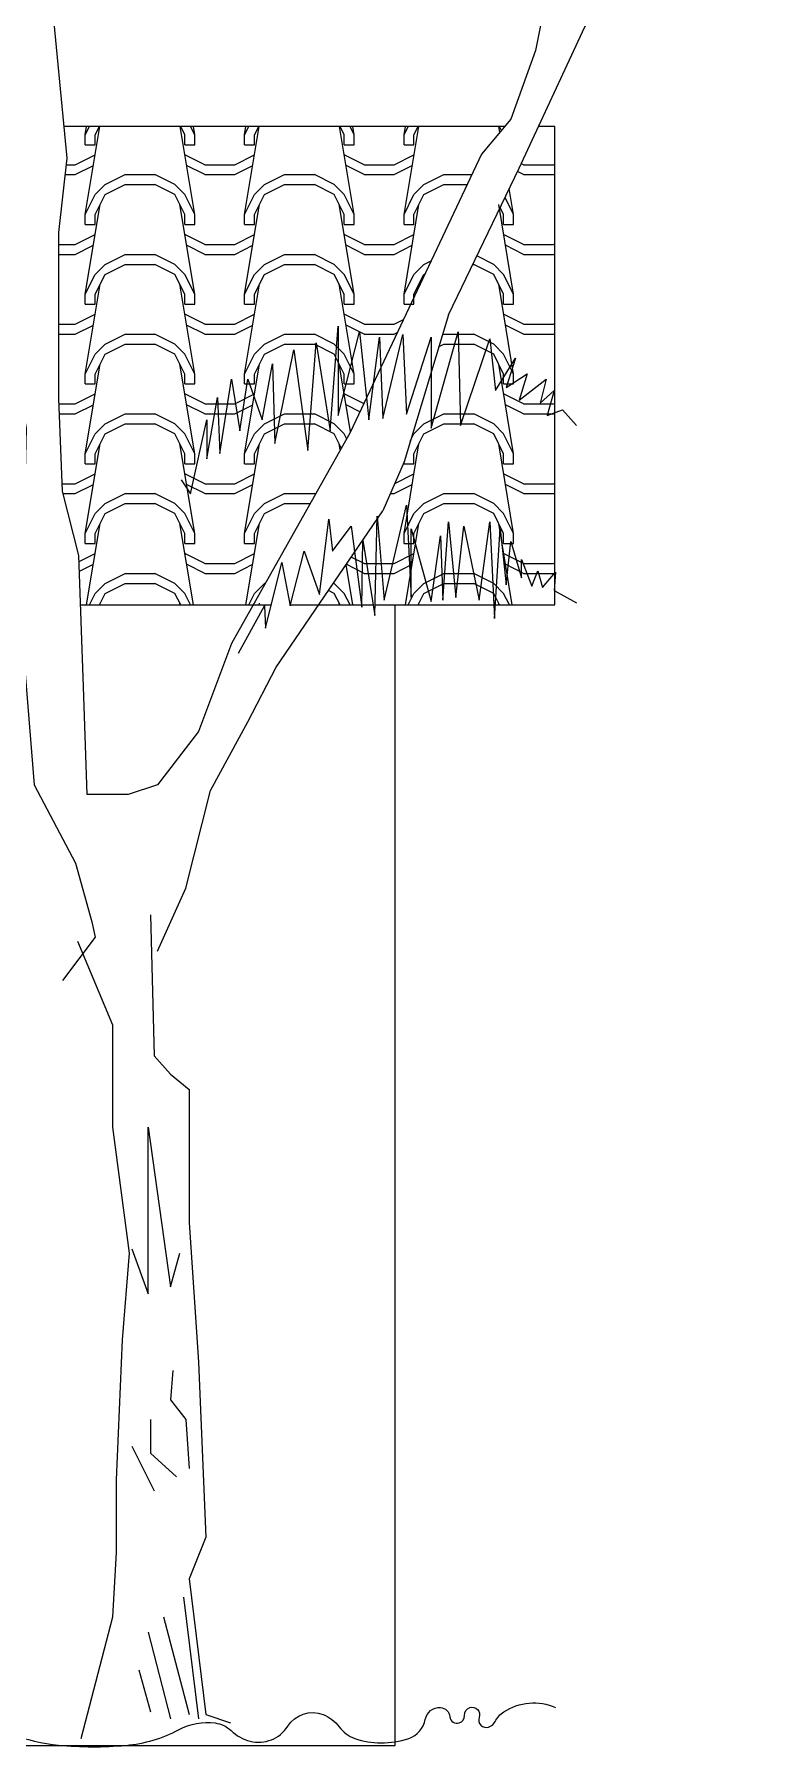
# Model space of a CAD drawing. Header units: metres. Extents: x 1628 to 1845, y 824 to 931.
# Drawn here: x 1636.644 to 1638.5, y 830.113 to 834.408 of the extents above; entities that cross this region are included whole.
import ezdxf

# ---------------------------------------------------------------- set-up
doc = ezdxf.new("R2010")
doc.units = ezdxf.units.M
doc.header["$LTSCALE"] = 0.15
for name, color, linetype, lineweight in [('Alvenaria', 170, 'Continuous', 0), ('Alvenaria ext', 5, 'Continuous', 5), ('P-ARVORE', 114, 'Continuous', 0), ('Telhado', 2, 'Continuous', 0)]:
    doc.layers.add(name, color=color, linetype=linetype, lineweight=lineweight)

msp = doc.modelspace()

# ---------------------------------------------------------------- linework, layer by layer
at = {"layer": 'Alvenaria'}
msp.add_line((1637.5501, 830.1168), (1637.5501, 832.9768), dxfattribs=at)
at = {"layer": 'Alvenaria ext', "ltscale": 10}
for p, q in [((1637.8248, 834.1768), (1636.719, 834.1768)), ((1637.9501, 834.1768), (1637.9094, 834.1768)), ((1637.9501, 832.9768), (1637.9501, 834.1768)), ((1636.7606, 832.9768), (1637.2391, 832.9768)), ((1637.286, 832.9768), (1637.4653, 832.9768)), ((1637.4662, 832.9768), (1637.4943, 832.9768)), ((1637.4991, 832.9768), (1637.9501, 832.9768)), ((1630.1641, 830.1168), (1637.5501, 830.1168))]:
    msp.add_line(p, q, dxfattribs=at)
at = {"layer": 'P-ARVORE', "color": 18, "linetype": 'Continuous'}
for points in [[(1637.1391, 832.8801), (1637.0566, 832.6591), (1636.9536, 832.5259), (1636.8799, 832.5013), (1636.7768, 832.5013), (1636.768, 832.7713), (1636.7562, 833.101), (1636.715, 833.2623), (1636.7061, 833.4937), (1636.7061, 833.911), (1636.7268, 834.0969), (1636.6855, 834.5247), (1636.6649, 834.8193), (1636.7356, 834.9806), (1636.8298, 835.3838)], [(1637.684, 833.7041), (1637.8608, 834.0723), (1638.0257, 834.4265), (1638.0876, 834.5247), (1638.2525, 834.9174), (1638.4999, 835.3838)], [(1637.8195, 835.3733), (1637.9226, 834.8929), (1637.9432, 834.5738), (1637.902, 834.3669), (1637.8401, 834.1951), (1637.7665, 834.1074)], [(1636.3556, 835.2015), (1636.4175, 835.0402), (1636.4057, 834.9806), (1636.5088, 834.7456), (1636.5294, 834.5001), (1636.5618, 834.4405), (1636.5618, 833.7637), (1636.6237, 833.4201), (1636.6119, 832.9186), (1636.6443, 832.5259), (1636.7474, 832.3295), (1636.7886, 832.1822), (1636.7974, 832.1436), (1636.715, 832.0349)], [(1637.7665, 834.1074), (1637.4366, 833.4096)], [(1637.684, 833.7041), (1637.5721, 833.3359), (1637.5191, 833.2132)], [(1637.4366, 833.4096), (1637.1391, 832.8801)], [(1636.9536, 832.1086), (1637.0242, 832.2664), (1637.0861, 832.5118), (1637.1804, 832.6837), (1637.251, 832.8204), (1637.5191, 833.2132)], [(1636.9359, 832.1998), (1636.9447, 831.8456), (1636.986, 831.8), (1637.0331, 831.7614), (1637.0331, 831.4283), (1637.0566, 831.0776), (1637.0743, 830.6393), (1637.0331, 830.5341), (1637.0743, 830.1939), (1637.1362, 830.1729)], [(1636.7621, 830.1343), (1636.8416, 830.4394), (1636.8505, 830.6007), (1636.8505, 830.783), (1636.8652, 831.1337), (1636.8829, 831.3511), (1636.8416, 831.6667), (1636.8416, 831.9227), (1636.7533, 832.1331)], [(1636.8888, 831.3617), (1636.93, 831.2494), (1636.93, 831.6667), (1636.986, 831.267), (1637.0095, 831.3511)], [(1636.9918, 831.0566), (1636.986, 830.9829), (1637.0242, 830.9338), (1637.0331, 830.8111)], [(1636.9359, 830.9338), (1636.9359, 830.8497), (1637.0007, 830.7901)], [(1636.8888, 830.8672), (1636.9447, 830.755)]]:
    msp.add_lwpolyline(points, dxfattribs=at)
at = {"layer": 'P-ARVORE', "linetype": 'Continuous'}
for points in [[(1637.0125, 833.2903), (1637.036, 833.2553), (1637.0773, 833.4411), (1637.0773, 833.3429), (1637.1038, 833.4972), (1637.1097, 833.357), (1637.1391, 833.5428), (1637.1597, 833.4131), (1637.1804, 833.5428), (1637.2157, 833.4411), (1637.2422, 833.5814), (1637.2481, 833.3815), (1637.2952, 833.6165), (1637.3306, 833.364), (1637.3512, 833.634), (1637.3865, 833.4131), (1637.4072, 833.6761), (1637.4072, 833.4516), (1637.4602, 833.662), (1637.4837, 833.4411), (1637.5102, 833.648), (1637.5191, 833.4446), (1637.5692, 833.655), (1637.578, 833.4552), (1637.6399, 833.648), (1637.6399, 833.4201), (1637.7076, 833.662), (1637.7135, 833.4271), (1637.7871, 833.6445), (1637.8019, 833.5148), (1637.8519, 833.5954), (1637.8284, 833.5218), (1637.8814, 833.5568), (1637.8608, 833.4902), (1637.9285, 833.5428), (1637.9138, 833.4832), (1637.9491, 833.5148), (1637.9315, 833.4516), (1637.9697, 833.4657), (1638.0051, 833.4271)], [(1637.1568, 832.8555), (1637.2216, 832.9747), (1637.2245, 832.9186), (1637.2658, 833.0834), (1637.2864, 832.9747), (1637.3217, 833.1115), (1637.36, 833.0028), (1637.3836, 833.1921), (1637.3924, 833.1115), (1637.4396, 833.1746), (1637.4661, 832.9712), (1637.469, 833.1395), (1637.4985, 832.9502), (1637.5044, 833.1992), (1637.522, 832.9888), (1637.578, 833.2272), (1637.5898, 832.9958), (1637.5898, 833.1676), (1637.6399, 832.9853), (1637.6634, 833.1501), (1637.6693, 832.9888), (1637.684, 833.1851), (1637.7017, 832.9958), (1637.7223, 833.1746), (1637.7606, 832.9888), (1637.7871, 833.1851), (1637.7989, 832.9432), (1637.8136, 833.1676), (1637.8284, 833.0273), (1637.8401, 833.136), (1637.8667, 833.0449), (1637.8667, 833.0905), (1637.8932, 833.0238), (1637.9079, 833.0624), (1637.9197, 833.0203), (1637.9521, 833.0589), (1637.9491, 833.0133), (1638.0051, 832.9817)], [(1637.0184, 830.4885), (1637.0566, 830.1834)], [(1636.9683, 830.4394), (1637.0331, 830.1939)], [(1636.93, 830.4008), (1636.986, 830.1834)], [(1636.9064, 830.3061), (1636.9359, 830.2009)]]:
    msp.add_lwpolyline(points, dxfattribs=at)
msp.add_lwpolyline([(1636.5854, 830.1448, 0.063408), (1636.7052, 830.1176, 0.046085), (1636.874, 830.1168, 0.100668), (1637.0076, 830.1563, -0.154971), (1637.0979, 830.1729, -0.159617), (1637.1382, 830.1538, 0.128721), (1637.1862, 830.1273, 0.323497), (1637.2801, 830.1646, -0.356579), (1637.3689, 830.1939, -0.14246), (1637.4092, 830.1633, 0.148486), (1637.4484, 830.1343, 0.085811), (1637.5143, 830.1229, 0.081217), (1637.5839, 830.1343, 0.271378), (1637.6254, 830.1819, -0.378702), (1637.6634, 830.2115, -0.366592), (1637.6874, 830.1884, 0.470681), (1637.7105, 830.1729, 0.350552), (1637.7238, 830.192, -0.345974), (1637.7371, 830.2115, -0.619869), (1637.7606, 830.187, 0.616274), (1637.7842, 830.1624, 0.205492), (1637.8006, 830.1763, -0.131049), (1637.8225, 830.2009, -0.126832), (1637.8859, 830.2229, -0.126821), (1637.9521, 830.2115)], format="xyb", dxfattribs=at)
at = {"layer": 'Telhado', "ltscale": 0.3}
for p, q in [((1636.7721, 834.1559), (1636.7825, 834.1768)), ((1636.7721, 834.1559), (1636.7755, 834.1768)), ((1636.7721, 833.9559), (1636.8089, 834.1768)), ((1636.7971, 834.1559), (1636.8075, 834.1768)), ((1637.0471, 833.9559), (1637.0103, 834.1768)), ((1637.0221, 834.1559), (1637.0116, 834.1768)), ((1637.0471, 834.1559), (1637.0366, 834.1768)), ((1637.0471, 834.1559), (1637.0436, 834.1768)), ((1637.1721, 834.1559), (1637.1825, 834.1768)), ((1637.1721, 834.1559), (1637.1755, 834.1768)), ((1637.1721, 833.9559), (1637.2089, 834.1768)), ((1637.1971, 834.1559), (1637.2075, 834.1768)), ((1637.4471, 833.9559), (1637.4103, 834.1768)), ((1637.4221, 834.1559), (1637.4116, 834.1768)), ((1637.4471, 834.1559), (1637.4366, 834.1768)), ((1637.4471, 834.1559), (1637.4436, 834.1768)), ((1637.5721, 834.1559), (1637.5825, 834.1768)), ((1637.5721, 834.1559), (1637.5755, 834.1768)), ((1637.5721, 833.9559), (1637.6089, 834.1768)), ((1637.5971, 834.1559), (1637.6075, 834.1768)), ((1637.8127, 834.1623), (1637.8103, 834.1768)), ((1637.8165, 834.167), (1637.8116, 834.1768)), ((1636.7721, 834.1309), (1636.7721, 834.1559)), ((1636.7721, 834.1309), (1636.7971, 834.1309)), ((1636.7971, 834.1309), (1636.7971, 834.1559)), ((1637.0221, 834.1309), (1637.0221, 834.1559)), ((1637.0221, 834.1309), (1637.0471, 834.1309)), ((1637.0471, 834.1309), (1637.0471, 834.1559)), ((1637.1721, 834.1309), (1637.1721, 834.1559)), ((1637.1721, 834.1309), (1637.1971, 834.1309)), ((1637.1971, 834.1309), (1637.1971, 834.1559)), ((1637.4221, 834.1309), (1637.4221, 834.1559)), ((1637.4221, 834.1309), (1637.4471, 834.1309)), ((1637.4471, 834.1309), (1637.4471, 834.1559)), ((1637.5721, 834.1309), (1637.5721, 834.1559)), ((1637.5721, 834.1309), (1637.5971, 834.1309)), ((1637.5971, 834.1309), (1637.5971, 834.1559)), ((1636.7471, 834.0809), (1636.7971, 834.1059)), ((1637.0721, 834.0809), (1637.0221, 834.1059)), ((1637.1471, 834.0809), (1637.1971, 834.1059)), ((1637.4721, 834.0809), (1637.4221, 834.1059)), ((1637.5471, 834.0809), (1637.5971, 834.1059)), ((1637.8721, 834.0809), (1637.8661, 834.0839)), ((1637.9471, 834.0809), (1637.9501, 834.0824)), ((1636.7222, 834.0559), (1636.7471, 834.0559)), ((1636.725, 834.0809), (1636.7471, 834.0809)), ((1636.7471, 834.0559), (1636.7925, 834.0787)), ((1636.8221, 834.0309), (1636.8721, 834.0559)), ((1636.8721, 834.0559), (1636.9471, 834.0559)), ((1636.9971, 834.0309), (1636.9471, 834.0559)), ((1637.0721, 834.0559), (1637.0266, 834.0787)), ((1637.0721, 834.0809), (1637.1471, 834.0809)), ((1637.0721, 834.0559), (1637.1471, 834.0559)), ((1637.1471, 834.0559), (1637.1925, 834.0787)), ((1637.2221, 834.0309), (1637.2721, 834.0559)), ((1637.2721, 834.0559), (1637.3471, 834.0559)), ((1637.3971, 834.0309), (1637.3471, 834.0559)), ((1637.4721, 834.0559), (1637.4266, 834.0787)), ((1637.4721, 834.0809), (1637.5471, 834.0809)), ((1637.4721, 834.0559), (1637.5471, 834.0559)), ((1637.5471, 834.0559), (1637.5925, 834.0787)), ((1637.6221, 834.0309), (1637.6721, 834.0559)), ((1637.6721, 834.0559), (1637.7422, 834.0559)), ((1637.8721, 834.0559), (1637.8566, 834.0637)), ((1637.8721, 834.0809), (1637.9471, 834.0809)), ((1637.8721, 834.0559), (1637.9471, 834.0559)), ((1637.9471, 834.0559), (1637.9501, 834.0574)), ((1636.7721, 833.9559), (1636.7971, 834.0059)), ((1636.7971, 834.0059), (1636.8221, 834.0309)), ((1636.7971, 833.9559), (1636.8221, 834.0059)), ((1636.8221, 834.0059), (1636.8721, 834.0309)), ((1636.8721, 834.0309), (1636.9471, 834.0309)), ((1636.9971, 834.0059), (1636.9471, 834.0309)), ((1637.0221, 834.0059), (1636.9971, 834.0309)), ((1637.0221, 833.9559), (1636.9971, 834.0059)), ((1637.0471, 833.9559), (1637.0221, 834.0059)), ((1637.1721, 833.9559), (1637.1971, 834.0059)), ((1637.1971, 834.0059), (1637.2221, 834.0309)), ((1637.1971, 833.9559), (1637.2221, 834.0059)), ((1637.2221, 834.0059), (1637.2721, 834.0309)), ((1637.2721, 834.0309), (1637.3471, 834.0309)), ((1637.3971, 834.0059), (1637.3471, 834.0309)), ((1637.4221, 834.0059), (1637.3971, 834.0309)), ((1637.4221, 833.9559), (1637.3971, 834.0059)), ((1637.4471, 833.9559), (1637.4221, 834.0059)), ((1637.5721, 833.9559), (1637.5971, 834.0059)), ((1637.5971, 834.0059), (1637.6221, 834.0309)), ((1637.5971, 833.9559), (1637.6221, 834.0059)), ((1637.6221, 834.0059), (1637.6721, 834.0309)), ((1637.6721, 834.0309), (1637.7304, 834.0309)), ((1637.8471, 833.9559), (1637.8255, 833.999)), ((1637.8471, 833.9559), (1637.8362, 834.0211)), ((1636.7721, 833.7559), (1636.8096, 833.9809)), ((1636.7721, 833.9309), (1636.7721, 833.9559)), ((1636.7971, 833.9309), (1636.7971, 833.9559)), ((1637.0471, 833.7559), (1637.0096, 833.9809)), ((1637.0221, 833.9309), (1637.0221, 833.9559)), ((1637.0471, 833.9309), (1637.0471, 833.9559)), ((1637.1721, 833.7559), (1637.2096, 833.9809)), ((1637.1721, 833.9309), (1637.1721, 833.9559)), ((1637.1971, 833.9309), (1637.1971, 833.9559)), ((1637.4471, 833.7559), (1637.4096, 833.9809)), ((1637.4221, 833.9309), (1637.4221, 833.9559)), ((1637.4471, 833.9309), (1637.4471, 833.9559)), ((1637.5721, 833.7559), (1637.6096, 833.9809)), ((1637.5721, 833.9309), (1637.5721, 833.9559)), ((1637.5971, 833.9309), (1637.5971, 833.9559)), ((1637.8471, 833.7559), (1637.8096, 833.9809)), ((1637.8221, 833.9559), (1637.8133, 833.9734)), ((1637.8221, 833.9309), (1637.8221, 833.9559)), ((1637.8471, 833.9309), (1637.8471, 833.9559)), ((1636.7721, 833.9309), (1636.7971, 833.9309)), ((1637.0221, 833.9309), (1637.0471, 833.9309)), ((1637.1721, 833.9309), (1637.1971, 833.9309)), ((1637.4221, 833.9309), (1637.4471, 833.9309)), ((1637.5721, 833.9309), (1637.5971, 833.9309)), ((1637.8221, 833.9309), (1637.8471, 833.9309)), ((1636.7061, 833.8809), (1636.7471, 833.8809)), ((1636.7471, 833.8809), (1636.7971, 833.9059)), ((1636.7471, 833.8559), (1636.7925, 833.8787)), ((1637.0721, 833.8809), (1637.0221, 833.9059)), ((1637.0721, 833.8559), (1637.0266, 833.8787)), ((1637.0721, 833.8809), (1637.1471, 833.8809)), ((1637.1471, 833.8809), (1637.1971, 833.9059)), ((1637.1471, 833.8559), (1637.1925, 833.8787)), ((1637.4721, 833.8809), (1637.4221, 833.9059)), ((1637.4721, 833.8559), (1637.4266, 833.8787)), ((1637.4721, 833.8809), (1637.5471, 833.8809)), ((1637.5471, 833.8809), (1637.5971, 833.9059)), ((1637.5471, 833.8559), (1637.5925, 833.8787)), ((1637.8721, 833.8809), (1637.8221, 833.9059)), ((1637.8721, 833.8559), (1637.8266, 833.8787)), ((1637.8721, 833.8809), (1637.9471, 833.8809)), ((1637.9471, 833.8809), (1637.9501, 833.8824)), ((1636.7061, 833.8559), (1636.7471, 833.8559)), ((1636.7971, 833.8059), (1636.8221, 833.8309)), ((1636.8221, 833.8309), (1636.8721, 833.8559)), ((1636.8221, 833.8059), (1636.8721, 833.8309)), ((1636.8721, 833.8559), (1636.9471, 833.8559)), ((1636.8721, 833.8309), (1636.9471, 833.8309)), ((1636.9971, 833.8309), (1636.9471, 833.8559)), ((1636.9971, 833.8059), (1636.9471, 833.8309)), ((1637.0221, 833.8059), (1636.9971, 833.8309)), ((1637.0721, 833.8559), (1637.1471, 833.8559)), ((1637.1971, 833.8059), (1637.2221, 833.8309)), ((1637.2221, 833.8309), (1637.2721, 833.8559)), ((1637.2221, 833.8059), (1637.2721, 833.8309)), ((1637.2721, 833.8559), (1637.3471, 833.8559)), ((1637.2721, 833.8309), (1637.3471, 833.8309)), ((1637.3971, 833.8309), (1637.3471, 833.8559)), ((1637.3971, 833.8059), (1637.3471, 833.8309)), ((1637.4221, 833.8059), (1637.3971, 833.8309)), ((1637.4721, 833.8559), (1637.5471, 833.8559)), ((1637.5971, 833.8059), (1637.6221, 833.8309)), ((1637.6221, 833.8309), (1637.6401, 833.8399)), ((1637.7449, 833.8309), (1637.7471, 833.8309)), ((1637.7971, 833.8059), (1637.7471, 833.8309)), ((1637.7971, 833.8309), (1637.755, 833.852)), ((1637.8221, 833.8059), (1637.7971, 833.8309)), ((1637.8721, 833.8559), (1637.9471, 833.8559)), ((1637.9471, 833.8559), (1637.9501, 833.8574)), ((1636.7721, 833.7559), (1636.7971, 833.8059)), ((1636.7971, 833.7559), (1636.8221, 833.8059)), ((1637.0221, 833.7559), (1636.9971, 833.8059)), ((1637.0471, 833.7559), (1637.0221, 833.8059)), ((1637.1721, 833.7559), (1637.1971, 833.8059)), ((1637.1971, 833.7559), (1637.2221, 833.8059)), ((1637.4221, 833.7559), (1637.3971, 833.8059)), ((1637.4471, 833.7559), (1637.4221, 833.8059)), ((1637.5721, 833.7559), (1637.5971, 833.8059)), ((1637.5971, 833.7559), (1637.6221, 833.8059)), ((1637.6221, 833.8059), (1637.6246, 833.8072)), ((1637.8221, 833.7559), (1637.7971, 833.8059)), ((1637.8471, 833.7559), (1637.8221, 833.8059)), ((1636.7721, 833.5559), (1636.8096, 833.7809)), ((1636.7721, 833.7309), (1636.7721, 833.7559)), ((1636.7971, 833.7309), (1636.7971, 833.7559)), ((1637.0471, 833.5559), (1637.0096, 833.7809)), ((1637.0221, 833.7309), (1637.0221, 833.7559)), ((1637.0471, 833.7309), (1637.0471, 833.7559)), ((1637.1721, 833.5559), (1637.2096, 833.7809)), ((1637.1721, 833.7309), (1637.1721, 833.7559)), ((1637.1971, 833.7309), (1637.1971, 833.7559)), ((1637.4471, 833.5559), (1637.4096, 833.7809)), ((1637.4221, 833.7309), (1637.4221, 833.7559)), ((1637.4471, 833.7309), (1637.4471, 833.7559)), ((1637.5721, 833.7309), (1637.5721, 833.7559)), ((1637.5971, 833.7309), (1637.5971, 833.7559)), ((1637.8471, 833.5559), (1637.8096, 833.7809)), ((1637.8221, 833.7309), (1637.8221, 833.7559)), ((1637.8471, 833.7309), (1637.8471, 833.7559)), ((1636.7471, 833.6809), (1636.7971, 833.7059)), ((1636.7721, 833.7309), (1636.7971, 833.7309)), ((1637.0221, 833.7309), (1637.0471, 833.7309)), ((1637.0721, 833.6809), (1637.0221, 833.7059)), ((1637.1471, 833.6809), (1637.1971, 833.7059)), ((1637.1721, 833.7309), (1637.1971, 833.7309)), ((1637.4221, 833.7309), (1637.4471, 833.7309)), ((1637.4721, 833.6809), (1637.4221, 833.7059)), ((1637.5721, 833.7309), (1637.5971, 833.7309)), ((1637.8221, 833.7309), (1637.8471, 833.7309)), ((1637.8721, 833.6809), (1637.8221, 833.7059)), ((1636.7061, 833.6809), (1636.7471, 833.6809)), ((1636.7061, 833.6559), (1636.7471, 833.6559)), ((1636.7471, 833.6559), (1636.7925, 833.6787)), ((1636.8221, 833.6309), (1636.8721, 833.6559)), ((1636.8721, 833.6559), (1636.9471, 833.6559)), ((1636.9971, 833.6309), (1636.9471, 833.6559)), ((1637.0721, 833.6559), (1637.0266, 833.6787)), ((1637.0721, 833.6809), (1637.1471, 833.6809)), ((1637.0721, 833.6559), (1637.1471, 833.6559)), ((1637.1471, 833.6559), (1637.1925, 833.6787)), ((1637.2221, 833.6309), (1637.2721, 833.6559)), ((1637.2721, 833.6559), (1637.3471, 833.6559)), ((1637.3971, 833.6309), (1637.3471, 833.6559)), ((1637.4721, 833.6559), (1637.4266, 833.6787)), ((1637.4721, 833.6809), (1637.5471, 833.6809)), ((1637.4721, 833.6559), (1637.5471, 833.6559)), ((1637.5471, 833.6809), (1637.5704, 833.6926)), ((1637.5471, 833.6559), (1637.5549, 833.6599)), ((1637.6689, 833.6543), (1637.6721, 833.6559)), ((1637.6721, 833.6559), (1637.7471, 833.6559)), ((1637.7971, 833.6309), (1637.7471, 833.6559)), ((1637.8721, 833.6559), (1637.8266, 833.6787)), ((1637.8721, 833.6809), (1637.9471, 833.6809)), ((1637.8721, 833.6559), (1637.9471, 833.6559)), ((1637.9471, 833.6809), (1637.9501, 833.6824)), ((1637.9471, 833.6559), (1637.9501, 833.6574)), ((1636.7971, 833.6059), (1636.8221, 833.6309)), ((1636.8221, 833.6059), (1636.8721, 833.6309)), ((1636.8721, 833.6309), (1636.9471, 833.6309)), ((1636.9971, 833.6059), (1636.9471, 833.6309)), ((1637.0221, 833.6059), (1636.9971, 833.6309)), ((1637.1971, 833.6059), (1637.2221, 833.6309)), ((1637.2221, 833.6059), (1637.2721, 833.6309)), ((1637.2721, 833.6309), (1637.3471, 833.6309)), ((1637.3971, 833.6059), (1637.3471, 833.6309)), ((1637.4221, 833.6059), (1637.3971, 833.6309)), ((1637.6599, 833.6249), (1637.6721, 833.6309)), ((1637.6721, 833.6309), (1637.7471, 833.6309)), ((1637.7971, 833.6059), (1637.7471, 833.6309)), ((1637.8221, 833.6059), (1637.7971, 833.6309)), ((1636.7721, 833.5559), (1636.7971, 833.6059)), ((1636.7721, 833.3559), (1636.8096, 833.5809)), ((1636.7971, 833.5559), (1636.8221, 833.6059)), ((1637.0221, 833.5559), (1636.9971, 833.6059)), ((1637.0471, 833.3559), (1637.0096, 833.5809)), ((1637.0471, 833.5559), (1637.0221, 833.6059)), ((1637.1721, 833.5559), (1637.1971, 833.6059)), ((1637.1721, 833.3559), (1637.2096, 833.5809)), ((1637.1971, 833.5559), (1637.2221, 833.6059)), ((1637.4221, 833.5559), (1637.3971, 833.6059)), ((1637.4377, 833.4119), (1637.4096, 833.5809)), ((1637.4471, 833.5559), (1637.4221, 833.6059)), ((1637.8221, 833.5559), (1637.7971, 833.6059)), ((1637.8471, 833.3559), (1637.8096, 833.5809)), ((1637.8471, 833.5559), (1637.8221, 833.6059)), ((1636.7721, 833.5309), (1636.7721, 833.5559)), ((1636.7721, 833.5309), (1636.7971, 833.5309)), ((1636.7971, 833.5309), (1636.7971, 833.5559)), ((1637.0221, 833.5309), (1637.0221, 833.5559)), ((1637.0221, 833.5309), (1637.0471, 833.5309)), ((1637.0471, 833.5309), (1637.0471, 833.5559)), ((1637.1721, 833.5309), (1637.1721, 833.5559)), ((1637.1721, 833.5309), (1637.1971, 833.5309)), ((1637.1971, 833.5309), (1637.1971, 833.5559)), ((1637.4221, 833.5309), (1637.4221, 833.5559)), ((1637.4221, 833.5309), (1637.4471, 833.5309)), ((1637.4471, 833.5309), (1637.4471, 833.5559)), ((1637.8221, 833.5309), (1637.8221, 833.5559)), ((1637.8221, 833.5309), (1637.8471, 833.5309)), ((1637.8471, 833.5309), (1637.8471, 833.5559)), ((1636.7066, 833.4809), (1636.7471, 833.4809)), ((1636.7471, 833.4809), (1636.7971, 833.5059)), ((1637.0721, 833.4809), (1637.0221, 833.5059)), ((1637.0721, 833.4809), (1637.1471, 833.4809)), ((1637.1471, 833.4809), (1637.1971, 833.5059)), ((1637.4707, 833.4816), (1637.4221, 833.5059)), ((1637.8721, 833.4809), (1637.8221, 833.5059)), ((1637.8721, 833.4809), (1637.9471, 833.4809)), ((1637.9471, 833.4809), (1637.9501, 833.4824)), ((1636.7076, 833.4559), (1636.7471, 833.4559)), ((1636.7471, 833.4559), (1636.7925, 833.4787)), ((1636.8221, 833.4309), (1636.8721, 833.4559)), ((1636.8721, 833.4559), (1636.9471, 833.4559)), ((1636.9971, 833.4309), (1636.9471, 833.4559)), ((1637.0721, 833.4559), (1637.0266, 833.4787)), ((1637.0721, 833.4559), (1637.1471, 833.4559)), ((1637.1471, 833.4559), (1637.1925, 833.4787)), ((1637.2221, 833.4309), (1637.2721, 833.4559)), ((1637.2721, 833.4559), (1637.3471, 833.4559)), ((1637.3971, 833.4309), (1637.3471, 833.4559)), ((1637.4611, 833.4614), (1637.4266, 833.4787)), ((1637.6221, 833.4309), (1637.6721, 833.4559)), ((1637.6721, 833.4559), (1637.7471, 833.4559)), ((1637.7971, 833.4309), (1637.7471, 833.4559)), ((1637.8721, 833.4559), (1637.8266, 833.4787)), ((1637.8721, 833.4559), (1637.9471, 833.4559)), ((1637.9471, 833.4559), (1637.9501, 833.4574)), ((1636.7721, 833.3559), (1636.7971, 833.4059)), ((1636.7971, 833.4059), (1636.8221, 833.4309)), ((1636.7971, 833.3559), (1636.8221, 833.4059)), ((1636.8221, 833.4059), (1636.8721, 833.4309)), ((1636.8721, 833.4309), (1636.9471, 833.4309)), ((1636.9971, 833.4059), (1636.9471, 833.4309)), ((1637.0221, 833.4059), (1636.9971, 833.4309)), ((1637.0221, 833.3559), (1636.9971, 833.4059)), ((1637.0471, 833.3559), (1637.0221, 833.4059)), ((1637.1721, 833.3559), (1637.1971, 833.4059)), ((1637.1971, 833.4059), (1637.2221, 833.4309)), ((1637.1971, 833.3559), (1637.2221, 833.4059)), ((1637.2221, 833.4059), (1637.2721, 833.4309)), ((1637.2721, 833.4309), (1637.3471, 833.4309)), ((1637.3971, 833.4059), (1637.3471, 833.4309)), ((1637.4221, 833.4059), (1637.3971, 833.4309)), ((1637.4147, 833.3706), (1637.3971, 833.4059)), ((1637.428, 833.3941), (1637.4221, 833.4059)), ((1637.5877, 833.3872), (1637.5971, 833.4059)), ((1637.5971, 833.4059), (1637.6221, 833.4309)), ((1637.5971, 833.3559), (1637.6221, 833.4059)), ((1637.6221, 833.4059), (1637.6721, 833.4309)), ((1637.6721, 833.4309), (1637.7471, 833.4309)), ((1637.7971, 833.4059), (1637.7471, 833.4309)), ((1637.8221, 833.4059), (1637.7971, 833.4309)), ((1637.8221, 833.3559), (1637.7971, 833.4059)), ((1637.8471, 833.3559), (1637.8221, 833.4059)), ((1636.7721, 833.1559), (1636.8096, 833.3809)), ((1636.7721, 833.3309), (1636.7721, 833.3559)), ((1636.7971, 833.3309), (1636.7971, 833.3559)), ((1637.0471, 833.1559), (1637.0096, 833.3809)), ((1637.0221, 833.3309), (1637.0221, 833.3559)), ((1637.0471, 833.3309), (1637.0471, 833.3559)), ((1637.1721, 833.1559), (1637.2096, 833.3809)), ((1637.1721, 833.3309), (1637.1721, 833.3559)), ((1637.1971, 833.3309), (1637.1971, 833.3559)), ((1637.4121, 833.3659), (1637.4096, 833.3809)), ((1637.5721, 833.1559), (1637.6096, 833.3809)), ((1637.5971, 833.3309), (1637.5971, 833.3559)), ((1637.8471, 833.1559), (1637.8096, 833.3809)), ((1637.8221, 833.3309), (1637.8221, 833.3559)), ((1637.8471, 833.3309), (1637.8471, 833.3559)), ((1636.7721, 833.3309), (1636.7971, 833.3309)), ((1637.0221, 833.3309), (1637.0471, 833.3309)), ((1637.1721, 833.3309), (1637.1971, 833.3309)), ((1637.5721, 833.3309), (1637.5721, 833.3358)), ((1637.5721, 833.3309), (1637.5971, 833.3309)), ((1637.8221, 833.3309), (1637.8471, 833.3309)), ((1636.7143, 833.2809), (1636.7471, 833.2809)), ((1636.7471, 833.2809), (1636.7971, 833.3059)), ((1636.7471, 833.2559), (1636.7925, 833.2787)), ((1637.0721, 833.2809), (1637.0221, 833.3059)), ((1637.0721, 833.2559), (1637.0266, 833.2787)), ((1637.0721, 833.2809), (1637.1471, 833.2809)), ((1637.1471, 833.2809), (1637.1971, 833.3059)), ((1637.1471, 833.2559), (1637.1925, 833.2787)), ((1637.5471, 833.2559), (1637.5925, 833.2787)), ((1637.5487, 833.2817), (1637.5971, 833.3059)), ((1637.8721, 833.2809), (1637.8221, 833.3059)), ((1637.8721, 833.2559), (1637.8266, 833.2787)), ((1637.8721, 833.2809), (1637.9471, 833.2809)), ((1637.9471, 833.2809), (1637.9501, 833.2824)), ((1636.7166, 833.2559), (1636.7471, 833.2559)), ((1636.7971, 833.2059), (1636.8221, 833.2309)), ((1636.8221, 833.2309), (1636.8721, 833.2559)), ((1636.8221, 833.2059), (1636.8721, 833.2309)), ((1636.8721, 833.2559), (1636.9471, 833.2559)), ((1636.8721, 833.2309), (1636.9471, 833.2309)), ((1636.9971, 833.2309), (1636.9471, 833.2559)), ((1636.9971, 833.2059), (1636.9471, 833.2309)), ((1637.0221, 833.2059), (1636.9971, 833.2309)), ((1637.0721, 833.2559), (1637.1471, 833.2559)), ((1637.1971, 833.2059), (1637.2221, 833.2309)), ((1637.2221, 833.2309), (1637.2721, 833.2559)), ((1637.2221, 833.2059), (1637.2721, 833.2309)), ((1637.2721, 833.2559), (1637.3471, 833.2559)), ((1637.2721, 833.2309), (1637.3362, 833.2309)), ((1637.3496, 833.2547), (1637.3471, 833.2559)), ((1637.5375, 833.2559), (1637.5471, 833.2559)), ((1637.5971, 833.2059), (1637.6221, 833.2309)), ((1637.6221, 833.2309), (1637.6721, 833.2559)), ((1637.6221, 833.2059), (1637.6721, 833.2309)), ((1637.6721, 833.2559), (1637.7471, 833.2559)), ((1637.6721, 833.2309), (1637.7471, 833.2309)), ((1637.7971, 833.2309), (1637.7471, 833.2559)), ((1637.7971, 833.2059), (1637.7471, 833.2309)), ((1637.8221, 833.2059), (1637.7971, 833.2309)), ((1637.8721, 833.2559), (1637.9471, 833.2559)), ((1637.9471, 833.2559), (1637.9501, 833.2574)), ((1636.7721, 833.1559), (1636.7971, 833.2059)), ((1636.7755, 832.9768), (1636.8096, 833.1809)), ((1636.7971, 833.1559), (1636.8221, 833.2059)), ((1637.0221, 833.1559), (1636.9971, 833.2059)), ((1637.0436, 832.9768), (1637.0096, 833.1809)), ((1637.0471, 833.1559), (1637.0221, 833.2059)), ((1637.1721, 833.1559), (1637.1971, 833.2059)), ((1637.1755, 832.9768), (1637.2096, 833.1809)), ((1637.1971, 833.1559), (1637.2221, 833.2059)), ((1637.5721, 833.1559), (1637.5971, 833.2059)), ((1637.5755, 832.9768), (1637.6096, 833.1809)), ((1637.5971, 833.1559), (1637.6221, 833.2059)), ((1637.8221, 833.1559), (1637.7971, 833.2059)), ((1637.8436, 832.9768), (1637.8096, 833.1809)), ((1637.8471, 833.1559), (1637.8221, 833.2059)), ((1636.7721, 833.1309), (1636.7721, 833.1559)), ((1636.7971, 833.1309), (1636.7971, 833.1559)), ((1637.0221, 833.1309), (1637.0221, 833.1559)), ((1637.0471, 833.1309), (1637.0471, 833.1559)), ((1637.1721, 833.1309), (1637.1721, 833.1559)), ((1637.1971, 833.1309), (1637.1971, 833.1559)), ((1637.5721, 833.1309), (1637.5721, 833.1559)), ((1637.5971, 833.1309), (1637.5971, 833.1559)), ((1637.8221, 833.1309), (1637.8221, 833.1559)), ((1637.8471, 833.1309), (1637.8471, 833.1559)), ((1636.7567, 833.0858), (1636.7971, 833.1059)), ((1636.7721, 833.1309), (1636.7971, 833.1309)), ((1637.0221, 833.1309), (1637.0471, 833.1309)), ((1637.0721, 833.0809), (1637.0221, 833.1059)), ((1637.1471, 833.0809), (1637.1971, 833.1059)), ((1637.1721, 833.1309), (1637.1971, 833.1309)), ((1637.4721, 833.0809), (1637.4398, 833.097)), ((1637.5471, 833.0809), (1637.5971, 833.1059)), ((1637.5721, 833.1309), (1637.5971, 833.1309)), ((1637.8221, 833.1309), (1637.8471, 833.1309)), ((1637.8721, 833.0809), (1637.8221, 833.1059)), ((1636.7576, 833.0612), (1636.7925, 833.0787)), ((1636.8221, 833.0309), (1636.8721, 833.0559)), ((1636.8721, 833.0559), (1636.9471, 833.0559)), ((1636.9971, 833.0309), (1636.9471, 833.0559)), ((1637.0721, 833.0559), (1637.0266, 833.0787)), ((1637.0721, 833.0809), (1637.1471, 833.0809)), ((1637.0721, 833.0559), (1637.1471, 833.0559)), ((1637.1471, 833.0559), (1637.1925, 833.0787)), ((1637.4721, 833.0559), (1637.4266, 833.0787)), ((1637.4436, 832.9768), (1637.4267, 833.0779)), ((1637.4721, 833.0809), (1637.5471, 833.0809)), ((1637.4721, 833.0559), (1637.5471, 833.0559)), ((1637.5471, 833.0559), (1637.5925, 833.0787)), ((1637.6221, 833.0309), (1637.6721, 833.0559)), ((1637.6721, 833.0559), (1637.7471, 833.0559)), ((1637.7971, 833.0309), (1637.7471, 833.0559)), ((1637.8721, 833.0559), (1637.8266, 833.0787)), ((1637.8721, 833.0809), (1637.9471, 833.0809)), ((1637.8721, 833.0559), (1637.9471, 833.0559)), ((1637.9471, 833.0809), (1637.9501, 833.0824)), ((1637.9471, 833.0559), (1637.9501, 833.0574)), ((1636.7971, 833.0059), (1636.8221, 833.0309)), ((1636.8221, 833.0059), (1636.8721, 833.0309)), ((1636.8721, 833.0309), (1636.9471, 833.0309)), ((1636.9971, 833.0059), (1636.9471, 833.0309)), ((1637.0221, 833.0059), (1636.9971, 833.0309)), ((1637.1971, 833.0059), (1637.2221, 833.0309)), ((1637.2221, 833.0309), (1637.2246, 833.0322)), ((1637.3971, 833.0059), (1637.3826, 833.0132)), ((1637.3971, 833.0309), (1637.3953, 833.0318)), ((1637.4221, 833.0059), (1637.3971, 833.0309)), ((1637.5971, 833.0059), (1637.6221, 833.0309)), ((1637.6221, 833.0059), (1637.6721, 833.0309)), ((1637.6721, 833.0309), (1637.7471, 833.0309)), ((1637.7971, 833.0059), (1637.7471, 833.0309)), ((1637.8221, 833.0059), (1637.7971, 833.0309)), ((1636.7825, 832.9768), (1636.7971, 833.0059)), ((1636.8075, 832.9768), (1636.8221, 833.0059)), ((1636.8089, 832.9768), (1636.8096, 832.9809)), ((1637.0116, 832.9768), (1636.9971, 833.0059)), ((1637.0103, 832.9768), (1637.0096, 832.9809)), ((1637.0366, 832.9768), (1637.0221, 833.0059)), ((1637.1825, 832.9768), (1637.1971, 833.0059)), ((1637.2089, 832.9768), (1637.2096, 832.9809)), ((1637.4116, 832.9768), (1637.3971, 833.0059)), ((1637.4103, 832.9768), (1637.4096, 832.9809)), ((1637.4366, 832.9768), (1637.4221, 833.0059)), ((1637.5825, 832.9768), (1637.5971, 833.0059)), ((1637.6075, 832.9768), (1637.6221, 833.0059)), ((1637.6089, 832.9768), (1637.6096, 832.9809)), ((1637.8116, 832.9768), (1637.7971, 833.0059)), ((1637.8103, 832.9768), (1637.8096, 832.9809)), ((1637.8366, 832.9768), (1637.8221, 833.0059))]:
    msp.add_line(p, q, dxfattribs=at)

doc.saveas('drawing.dxf')
